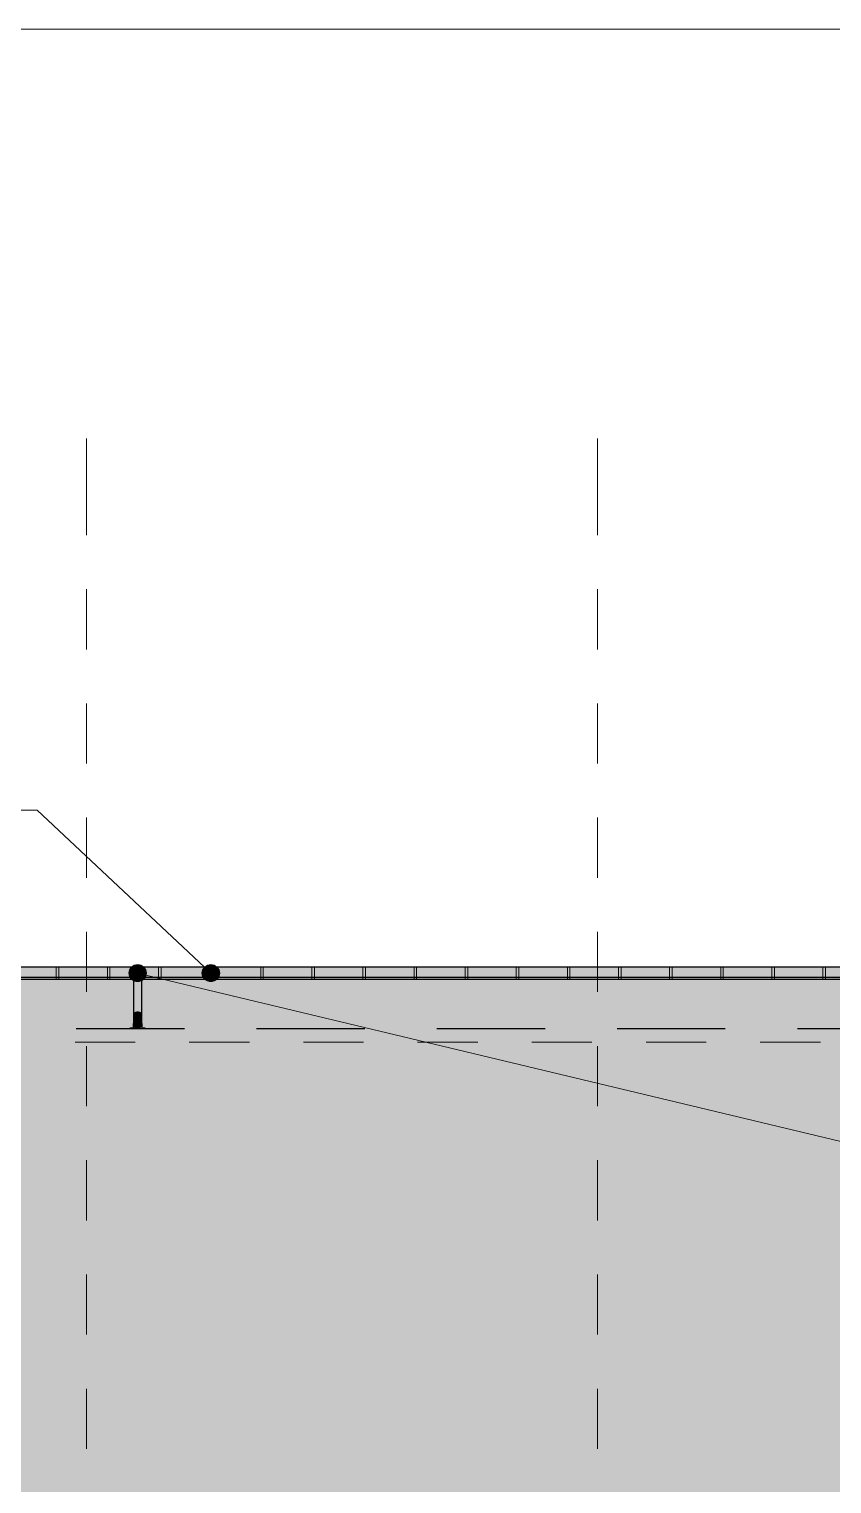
# Model space of a CAD drawing. Extents: x 8 to 21351, y 0 to 420.
# Drawn here: x 20532.2 to 20579.3, y 206.6 to 292 of the extents above; entities that cross this region are included whole.
import ezdxf

# ---------------------------------------------------------------- set-up
doc = ezdxf.new("R2010")
doc.units = 0

msp = doc.modelspace()

# ---------------------------------------------------------------- hatches: boundary and pattern name
at = {"true_color": 0xffffff}
for points in [[(20807.867, 236.928), (20473.267, 236.928), (20473.267, 236.228), (20807.867, 236.228)], [(20538.819, 236.328), (20538.819, 236.828), (20538.319, 236.828), (20538.319, 236.328)], [(20538.819, 236.577), (20538.746, 236.754), (20538.569, 236.827), (20538.392, 236.754), (20538.319, 236.577), (20538.392, 236.4), (20538.569, 236.327), (20538.746, 236.4)], [(20538.819, 236.577), (20538.746, 236.754), (20538.569, 236.827), (20538.392, 236.754), (20538.319, 236.577), (20538.392, 236.4), (20538.569, 236.327), (20538.746, 236.4)], [(20538.819, 236.577), (20538.746, 236.754), (20538.569, 236.827), (20538.392, 236.754), (20538.319, 236.577), (20538.392, 236.4), (20538.569, 236.327), (20538.746, 236.4)], [(20538.319, 233.578), (20538.819, 233.578), (20538.819, 236.576), (20538.319, 236.576)], [(20538.319, 233.578), (20538.819, 233.578), (20538.819, 236.576), (20538.319, 236.576)], [(20538.819, 234.109), (20538.815, 234.14), (20538.804, 234.17), (20538.786, 234.197), (20538.761, 234.223), (20538.73, 234.244), (20538.694, 234.262), (20538.655, 234.275), (20538.613, 234.283), (20538.569, 234.286), (20538.526, 234.283), (20538.484, 234.275), (20538.444, 234.262), (20538.408, 234.244), (20538.378, 234.223), (20538.353, 234.197), (20538.334, 234.17), (20538.323, 234.14), (20538.319, 234.109), (20538.323, 234.078), (20538.334, 234.048), (20538.353, 234.021), (20538.378, 233.995), (20538.408, 233.974), (20538.444, 233.956), (20538.484, 233.943), (20538.526, 233.935), (20538.569, 233.932), (20538.613, 233.935), (20538.655, 233.943), (20538.694, 233.956), (20538.73, 233.974), (20538.761, 233.995), (20538.786, 234.021), (20538.804, 234.048), (20538.815, 234.078)], [(20538.319, 234.109), (20538.319, 233.579), (20538.819, 233.579), (20538.819, 234.109)], [(20539.019, 233.328), (20539.019, 233.338), (20538.829, 233.338), (20538.829, 233.578), (20538.753, 233.762), (20538.569, 233.838), (20538.385, 233.762), (20538.309, 233.578), (20538.309, 233.338), (20538.119, 233.338), (20538.119, 233.328), (20538.318, 233.328), (20538.318, 233.578), (20538.392, 233.756), (20538.569, 233.829), (20538.747, 233.756), (20538.82, 233.578), (20538.82, 233.328)], [(20539.019, 233.328), (20539.019, 233.338), (20538.829, 233.338), (20538.829, 233.578), (20538.753, 233.762), (20538.569, 233.838), (20538.385, 233.762), (20538.309, 233.578), (20538.309, 233.338), (20538.119, 233.338), (20538.119, 233.328), (20538.318, 233.328), (20538.318, 233.578), (20538.392, 233.756), (20538.569, 233.829), (20538.747, 233.756), (20538.82, 233.578), (20538.82, 233.328)], [(20539.019, 233.328), (20539.019, 233.338), (20538.829, 233.338), (20538.829, 233.578), (20538.753, 233.762), (20538.569, 233.838), (20538.385, 233.762), (20538.309, 233.578), (20538.309, 233.338), (20538.119, 233.338), (20538.119, 233.328), (20538.318, 233.328), (20538.318, 233.578), (20538.392, 233.756), (20538.569, 233.829), (20538.747, 233.756), (20538.82, 233.578), (20538.82, 233.328)], [(20539.019, 233.328), (20539.019, 233.338), (20538.829, 233.338), (20538.829, 233.578), (20538.753, 233.762), (20538.569, 233.838), (20538.385, 233.762), (20538.309, 233.578), (20538.309, 233.338), (20538.119, 233.338), (20538.119, 233.328), (20538.318, 233.328), (20538.318, 233.578), (20538.392, 233.756), (20538.569, 233.829), (20538.747, 233.756), (20538.82, 233.578), (20538.82, 233.328)], [(20539.019, 233.328), (20539.019, 233.338), (20538.829, 233.338), (20538.829, 233.578), (20538.753, 233.762), (20538.569, 233.838), (20538.385, 233.762), (20538.309, 233.578), (20538.309, 233.338), (20538.119, 233.338), (20538.119, 233.328), (20538.318, 233.328), (20538.318, 233.578), (20538.392, 233.756), (20538.569, 233.829), (20538.747, 233.756), (20538.82, 233.578), (20538.82, 233.328)], [(20539.019, 233.328), (20539.019, 233.338), (20538.829, 233.338), (20538.829, 233.578), (20538.753, 233.762), (20538.569, 233.838), (20538.385, 233.762), (20538.309, 233.578), (20538.309, 233.338), (20538.119, 233.338), (20538.119, 233.328), (20538.318, 233.328), (20538.318, 233.578), (20538.392, 233.756), (20538.569, 233.829), (20538.747, 233.756), (20538.82, 233.578), (20538.82, 233.328)], [(20539.019, 233.328), (20539.019, 233.338), (20538.829, 233.338), (20538.829, 233.578), (20538.753, 233.762), (20538.569, 233.838), (20538.385, 233.762), (20538.309, 233.578), (20538.309, 233.338), (20538.119, 233.338), (20538.119, 233.328), (20538.318, 233.328), (20538.318, 233.578), (20538.392, 233.756), (20538.569, 233.829), (20538.747, 233.756), (20538.82, 233.578), (20538.82, 233.328)], [(20539.019, 233.328), (20539.019, 233.338), (20538.829, 233.338), (20538.829, 233.578), (20538.753, 233.762), (20538.569, 233.838), (20538.385, 233.762), (20538.309, 233.578), (20538.309, 233.338), (20538.119, 233.338), (20538.119, 233.328), (20538.318, 233.328), (20538.318, 233.578), (20538.392, 233.756), (20538.569, 233.829), (20538.747, 233.756), (20538.82, 233.578), (20538.82, 233.328)], [(20539.019, 233.328), (20539.019, 233.338), (20538.829, 233.338), (20538.829, 233.578), (20538.753, 233.762), (20538.569, 233.838), (20538.385, 233.762), (20538.309, 233.578), (20538.309, 233.338), (20538.119, 233.338), (20538.119, 233.328), (20538.318, 233.328), (20538.318, 233.578), (20538.392, 233.756), (20538.569, 233.829), (20538.747, 233.756), (20538.82, 233.578), (20538.82, 233.328)], [(20539.019, 233.328), (20539.019, 233.338), (20538.829, 233.338), (20538.829, 233.578), (20538.753, 233.762), (20538.569, 233.838), (20538.385, 233.762), (20538.309, 233.578), (20538.309, 233.338), (20538.119, 233.338), (20538.119, 233.328), (20538.318, 233.328), (20538.318, 233.578), (20538.392, 233.756), (20538.569, 233.829), (20538.747, 233.756), (20538.82, 233.578), (20538.82, 233.328)], [(20539.019, 233.328), (20539.019, 233.338), (20538.829, 233.338), (20538.829, 233.578), (20538.753, 233.762), (20538.569, 233.838), (20538.385, 233.762), (20538.309, 233.578), (20538.309, 233.338), (20538.119, 233.338), (20538.119, 233.328), (20538.318, 233.328), (20538.318, 233.578), (20538.392, 233.756), (20538.569, 233.829), (20538.747, 233.756), (20538.82, 233.578), (20538.82, 233.328)], [(20539.019, 233.328), (20539.019, 233.338), (20538.829, 233.338), (20538.829, 233.578), (20538.753, 233.762), (20538.569, 233.838), (20538.385, 233.762), (20538.309, 233.578), (20538.309, 233.338), (20538.119, 233.338), (20538.119, 233.328), (20538.318, 233.328), (20538.318, 233.578), (20538.392, 233.756), (20538.569, 233.829), (20538.747, 233.756), (20538.82, 233.578), (20538.82, 233.328)], [(20539.019, 233.328), (20539.019, 233.338), (20538.829, 233.338), (20538.829, 233.578), (20538.753, 233.762), (20538.569, 233.838), (20538.385, 233.762), (20538.309, 233.578), (20538.309, 233.338), (20538.119, 233.338), (20538.119, 233.328), (20538.318, 233.328), (20538.318, 233.578), (20538.392, 233.756), (20538.569, 233.829), (20538.747, 233.756), (20538.82, 233.578), (20538.82, 233.328)], [(20539.019, 233.328), (20539.019, 233.338), (20538.829, 233.338), (20538.829, 233.578), (20538.753, 233.762), (20538.569, 233.838), (20538.385, 233.762), (20538.309, 233.578), (20538.309, 233.338), (20538.119, 233.338), (20538.119, 233.328), (20538.318, 233.328), (20538.318, 233.578), (20538.392, 233.756), (20538.569, 233.829), (20538.747, 233.756), (20538.82, 233.578), (20538.82, 233.328)], [(20539.019, 233.328), (20539.019, 233.338), (20538.829, 233.338), (20538.829, 233.578), (20538.753, 233.762), (20538.569, 233.838), (20538.385, 233.762), (20538.309, 233.578), (20538.309, 233.338), (20538.119, 233.338), (20538.119, 233.328), (20538.318, 233.328), (20538.318, 233.578), (20538.392, 233.756), (20538.569, 233.829), (20538.747, 233.756), (20538.82, 233.578), (20538.82, 233.328)], [(20539.019, 233.328), (20539.019, 233.338), (20538.829, 233.338), (20538.829, 233.578), (20538.753, 233.762), (20538.569, 233.838), (20538.385, 233.762), (20538.309, 233.578), (20538.309, 233.338), (20538.119, 233.338), (20538.119, 233.328), (20538.318, 233.328), (20538.318, 233.578), (20538.392, 233.756), (20538.569, 233.829), (20538.747, 233.756), (20538.82, 233.578), (20538.82, 233.328)], [(20539.019, 233.328), (20539.019, 233.338), (20538.829, 233.338), (20538.829, 233.578), (20538.753, 233.762), (20538.569, 233.838), (20538.385, 233.762), (20538.309, 233.578), (20538.309, 233.338), (20538.119, 233.338), (20538.119, 233.328), (20538.318, 233.328), (20538.318, 233.578), (20538.392, 233.756), (20538.569, 233.829), (20538.747, 233.756), (20538.82, 233.578), (20538.82, 233.328)], [(20539.019, 233.328), (20539.019, 233.338), (20538.829, 233.338), (20538.829, 233.578), (20538.753, 233.762), (20538.569, 233.838), (20538.385, 233.762), (20538.309, 233.578), (20538.309, 233.338), (20538.119, 233.338), (20538.119, 233.328), (20538.318, 233.328), (20538.318, 233.578), (20538.392, 233.756), (20538.569, 233.829), (20538.747, 233.756), (20538.82, 233.578), (20538.82, 233.328)], [(20539.019, 233.328), (20539.019, 233.338), (20538.829, 233.338), (20538.829, 233.578), (20538.753, 233.762), (20538.569, 233.838), (20538.385, 233.762), (20538.309, 233.578), (20538.309, 233.338), (20538.119, 233.338), (20538.119, 233.328), (20538.318, 233.328), (20538.318, 233.578), (20538.392, 233.756), (20538.569, 233.829), (20538.747, 233.756), (20538.82, 233.578), (20538.82, 233.328)], [(20539.019, 233.328), (20539.019, 233.338), (20538.829, 233.338), (20538.829, 233.578), (20538.753, 233.762), (20538.569, 233.838), (20538.385, 233.762), (20538.309, 233.578), (20538.309, 233.338), (20538.119, 233.338), (20538.119, 233.328), (20538.318, 233.328), (20538.318, 233.578), (20538.392, 233.756), (20538.569, 233.829), (20538.747, 233.756), (20538.82, 233.578), (20538.82, 233.328)], [(20539.019, 233.328), (20539.019, 233.338), (20538.829, 233.338), (20538.829, 233.578), (20538.753, 233.762), (20538.569, 233.838), (20538.385, 233.762), (20538.309, 233.578), (20538.309, 233.338), (20538.119, 233.338), (20538.119, 233.328), (20538.318, 233.328), (20538.318, 233.578), (20538.392, 233.756), (20538.569, 233.829), (20538.747, 233.756), (20538.82, 233.578), (20538.82, 233.328)], [(20539.019, 233.328), (20539.019, 233.338), (20538.829, 233.338), (20538.829, 233.578), (20538.753, 233.762), (20538.569, 233.838), (20538.385, 233.762), (20538.309, 233.578), (20538.309, 233.338), (20538.119, 233.338), (20538.119, 233.328), (20538.318, 233.328), (20538.318, 233.578), (20538.392, 233.756), (20538.569, 233.829), (20538.747, 233.756), (20538.82, 233.578), (20538.82, 233.328)], [(20539.019, 233.328), (20539.019, 233.338), (20538.829, 233.338), (20538.829, 233.578), (20538.753, 233.762), (20538.569, 233.838), (20538.385, 233.762), (20538.309, 233.578), (20538.309, 233.338), (20538.119, 233.338), (20538.119, 233.328), (20538.318, 233.328), (20538.318, 233.578), (20538.392, 233.756), (20538.569, 233.829), (20538.747, 233.756), (20538.82, 233.578), (20538.82, 233.328)], [(20539.019, 233.328), (20539.019, 233.338), (20538.829, 233.338), (20538.829, 233.578), (20538.753, 233.762), (20538.569, 233.838), (20538.385, 233.762), (20538.309, 233.578), (20538.309, 233.338), (20538.119, 233.338), (20538.119, 233.328), (20538.318, 233.328), (20538.318, 233.578), (20538.392, 233.756), (20538.569, 233.829), (20538.747, 233.756), (20538.82, 233.578), (20538.82, 233.328)], [(20538.819, 233.578), (20538.746, 233.755), (20538.569, 233.828), (20538.392, 233.755), (20538.319, 233.578), (20538.392, 233.401), (20538.569, 233.328), (20538.746, 233.401)], [(20538.819, 233.578), (20538.746, 233.755), (20538.569, 233.828), (20538.392, 233.755), (20538.319, 233.578), (20538.392, 233.401), (20538.569, 233.328), (20538.746, 233.401)], [(20538.319, 233.578), (20538.392, 233.401), (20538.569, 233.328), (20538.746, 233.401), (20538.819, 233.578), (20538.746, 233.755), (20538.569, 233.828), (20538.392, 233.755)], [(20538.819, 233.578), (20538.746, 233.755), (20538.569, 233.828), (20538.392, 233.755), (20538.319, 233.578), (20538.392, 233.401), (20538.569, 233.328), (20538.746, 233.401)], [(20538.819, 233.578), (20538.746, 233.755), (20538.569, 233.828), (20538.392, 233.755), (20538.319, 233.578), (20538.392, 233.401), (20538.569, 233.328), (20538.746, 233.401)]]:
    msp.add_hatch(color=0, dxfattribs=at).paths.add_polyline_path(points)
at = {"true_color": 0xff5e5e}
for points in [[(20538.217, 236.222), (20538.108, 236.384), (20538.069, 236.575), (20538.107, 236.767), (20538.214, 236.929), (20538.376, 237.038), (20538.567, 237.077), (20538.759, 237.039), (20538.922, 236.931), (20539.03, 236.77), (20539.069, 236.578), (20539.032, 236.387), (20538.924, 236.224), (20538.762, 236.115), (20538.571, 236.077), (20538.379, 236.114)], [(20542.514, 236.223), (20542.405, 236.385), (20542.366, 236.576), (20542.404, 236.767), (20542.511, 236.93), (20542.673, 237.039), (20542.864, 237.078), (20543.056, 237.04), (20543.219, 236.932), (20543.327, 236.771), (20543.366, 236.579), (20543.329, 236.388), (20543.221, 236.225), (20543.059, 236.116), (20542.868, 236.078), (20542.676, 236.115)]]:
    msp.add_hatch(color=0, dxfattribs=at).paths.add_polyline_path(points)
at = {"true_color": 0x7f7f7f}
msp.add_hatch(color=0, dxfattribs=at).paths.add_polyline_path([(20807.867, 187.53), (20473.267, 187.53), (20473.267, 236.33), (20807.867, 236.33)])

# ---------------------------------------------------------------- linework, layer by layer
at = {"color": 7, "lineweight": 20}
msp.add_line((20822.714, 291.981), (20427.714, 291.981), dxfattribs=at)
at = {"color": 7, "lineweight": 15}
for p, q in [((20535.569, 263.986), (20535.569, 267.96)), ((20565.569, 263.986), (20565.569, 267.96)), ((20535.569, 263.986), (20535.569, 262.282)), ((20565.569, 263.986), (20565.569, 262.282)), ((20535.569, 259.107), (20535.569, 255.579)), ((20565.569, 259.107), (20565.569, 255.579)), ((20535.569, 252.404), (20535.569, 248.876)), ((20565.569, 252.404), (20565.569, 248.876)), ((20535.569, 245.701), (20535.569, 242.173)), ((20565.569, 245.701), (20565.569, 242.173)), ((20535.569, 238.998), (20535.569, 235.47)), ((20565.569, 238.998), (20565.569, 235.47)), ((20807.867, 236.928), (20473.267, 236.928)), ((20533.942, 236.938), (20533.792, 236.938)), ((20533.792, 236.938), (20533.792, 236.218)), ((20533.942, 236.218), (20533.942, 236.938)), ((20536.942, 236.938), (20536.792, 236.938)), ((20536.792, 236.938), (20536.792, 236.218)), ((20536.942, 236.218), (20536.942, 236.938)), ((20538.819, 236.828), (20538.319, 236.828)), ((20538.319, 236.828), (20538.319, 236.328)), ((20538.392, 236.753), (20538.319, 236.576)), ((20538.392, 236.753), (20538.319, 236.576)), ((20538.392, 236.753), (20538.319, 236.576)), ((20538.319, 236.577), (20538.392, 236.4)), ((20538.319, 236.577), (20538.392, 236.4)), ((20538.319, 236.577), (20538.392, 236.4)), ((20538.319, 236.577), (20538.319, 233.579)), ((20538.319, 236.577), (20538.319, 233.579)), ((20538.569, 236.827), (20538.392, 236.754)), ((20538.569, 236.827), (20538.392, 236.754)), ((20538.569, 236.827), (20538.392, 236.754)), ((20538.746, 236.753), (20538.569, 236.826)), ((20538.746, 236.753), (20538.569, 236.826)), ((20538.746, 236.753), (20538.569, 236.826)), ((20538.819, 236.577), (20538.746, 236.754)), ((20538.819, 236.577), (20538.746, 236.754)), ((20538.819, 236.577), (20538.746, 236.754)), ((20538.746, 236.4), (20538.819, 236.577)), ((20538.746, 236.4), (20538.819, 236.577)), ((20538.746, 236.4), (20538.819, 236.577)), ((20538.819, 236.328), (20538.819, 236.828)), ((20538.819, 233.578), (20538.819, 236.576)), ((20538.819, 233.578), (20538.819, 236.576)), ((20539.942, 236.938), (20539.792, 236.938)), ((20539.792, 236.938), (20539.792, 236.218)), ((20539.942, 236.218), (20539.942, 236.938)), ((20542.942, 236.938), (20542.792, 236.938)), ((20542.792, 236.938), (20542.792, 236.218)), ((20542.942, 236.218), (20542.942, 236.938)), ((20545.942, 236.938), (20545.792, 236.938)), ((20545.792, 236.938), (20545.792, 236.218)), ((20545.942, 236.218), (20545.942, 236.938)), ((20548.942, 236.938), (20548.792, 236.938)), ((20548.792, 236.938), (20548.792, 236.218)), ((20548.942, 236.218), (20548.942, 236.938)), ((20551.942, 236.938), (20551.792, 236.938)), ((20551.792, 236.938), (20551.792, 236.218)), ((20551.942, 236.218), (20551.942, 236.938)), ((20554.942, 236.938), (20554.792, 236.938)), ((20554.792, 236.938), (20554.792, 236.218)), ((20554.942, 236.218), (20554.942, 236.938)), ((20557.942, 236.938), (20557.792, 236.938)), ((20557.792, 236.938), (20557.792, 236.218)), ((20557.942, 236.218), (20557.942, 236.938)), ((20560.942, 236.938), (20560.792, 236.938)), ((20560.792, 236.938), (20560.792, 236.218)), ((20560.942, 236.218), (20560.942, 236.938)), ((20563.942, 236.938), (20563.792, 236.938)), ((20563.792, 236.938), (20563.792, 236.218)), ((20563.942, 236.218), (20563.942, 236.938)), ((20566.942, 236.938), (20566.792, 236.938)), ((20566.792, 236.938), (20566.792, 236.218)), ((20566.942, 236.218), (20566.942, 236.938)), ((20569.942, 236.938), (20569.792, 236.938)), ((20569.792, 236.938), (20569.792, 236.218)), ((20569.942, 236.218), (20569.942, 236.938)), ((20572.942, 236.938), (20572.792, 236.938)), ((20572.792, 236.938), (20572.792, 236.218)), ((20572.942, 236.218), (20572.942, 236.938)), ((20575.942, 236.938), (20575.792, 236.938)), ((20575.792, 236.938), (20575.792, 236.218)), ((20575.942, 236.218), (20575.942, 236.938)), ((20578.942, 236.938), (20578.792, 236.938)), ((20578.792, 236.938), (20578.792, 236.218)), ((20578.942, 236.218), (20578.942, 236.938)), ((20473.267, 236.33), (20807.867, 236.33)), ((20473.267, 236.228), (20807.867, 236.228)), ((20533.792, 236.218), (20533.942, 236.218)), ((20536.792, 236.218), (20536.942, 236.218)), ((20538.319, 236.328), (20538.819, 236.328)), ((20538.392, 236.4), (20538.569, 236.327)), ((20538.392, 236.4), (20538.569, 236.327)), ((20538.392, 236.4), (20538.569, 236.327)), ((20538.569, 236.327), (20538.746, 236.4)), ((20538.569, 236.327), (20538.746, 236.4)), ((20538.569, 236.327), (20538.746, 236.4)), ((20539.792, 236.218), (20539.942, 236.218)), ((20542.792, 236.218), (20542.942, 236.218)), ((20545.792, 236.218), (20545.942, 236.218)), ((20548.792, 236.218), (20548.942, 236.218)), ((20551.792, 236.218), (20551.942, 236.218)), ((20554.792, 236.218), (20554.942, 236.218)), ((20557.792, 236.218), (20557.942, 236.218)), ((20560.792, 236.218), (20560.942, 236.218)), ((20563.792, 236.218), (20563.942, 236.218)), ((20566.792, 236.218), (20566.942, 236.218)), ((20569.792, 236.218), (20569.942, 236.218)), ((20572.792, 236.218), (20572.942, 236.218)), ((20575.792, 236.218), (20575.942, 236.218)), ((20578.792, 236.218), (20578.942, 236.218)), ((20538.323, 234.139), (20538.319, 234.108)), ((20538.319, 234.109), (20538.323, 234.078)), ((20538.319, 234.109), (20538.319, 233.579)), ((20538.334, 234.169), (20538.323, 234.139)), ((20538.323, 234.078), (20538.334, 234.048)), ((20538.353, 234.197), (20538.334, 234.169)), ((20538.334, 234.048), (20538.353, 234.02)), ((20538.378, 234.222), (20538.353, 234.197)), ((20538.353, 234.02), (20538.378, 233.995)), ((20538.408, 234.244), (20538.378, 234.222)), ((20538.378, 233.995), (20538.408, 233.973)), ((20538.444, 234.262), (20538.408, 234.244)), ((20538.408, 233.973), (20538.444, 233.955)), ((20538.484, 234.275), (20538.444, 234.262)), ((20538.444, 233.956), (20538.484, 233.943)), ((20538.526, 234.283), (20538.484, 234.275)), ((20538.569, 234.285), (20538.526, 234.282)), ((20538.613, 234.283), (20538.569, 234.286)), ((20538.655, 234.275), (20538.613, 234.283)), ((20538.694, 234.262), (20538.655, 234.275)), ((20538.655, 233.943), (20538.694, 233.956)), ((20538.73, 234.244), (20538.694, 234.262)), ((20538.694, 233.956), (20538.73, 233.974)), ((20538.761, 234.222), (20538.73, 234.244)), ((20538.73, 233.973), (20538.761, 233.995)), ((20538.786, 234.197), (20538.761, 234.222)), ((20538.761, 233.995), (20538.786, 234.02)), ((20538.804, 234.169), (20538.786, 234.197)), ((20538.786, 234.02), (20538.804, 234.048)), ((20538.815, 234.139), (20538.804, 234.169)), ((20538.804, 234.048), (20538.815, 234.078)), ((20538.819, 234.109), (20538.815, 234.14)), ((20538.815, 234.078), (20538.819, 234.109)), ((20538.819, 233.578), (20538.819, 234.108)), ((20538.119, 233.328), (20538.119, 233.338)), ((20538.119, 233.338), (20538.309, 233.338)), ((20538.119, 233.328), (20538.119, 233.338)), ((20538.119, 233.338), (20538.309, 233.338)), ((20538.119, 233.328), (20538.119, 233.338)), ((20538.119, 233.338), (20538.309, 233.338)), ((20538.119, 233.328), (20538.119, 233.338)), ((20538.119, 233.338), (20538.309, 233.338)), ((20538.119, 233.328), (20538.119, 233.338)), ((20538.119, 233.338), (20538.309, 233.338)), ((20538.119, 233.328), (20538.119, 233.338)), ((20538.119, 233.338), (20538.309, 233.338)), ((20538.119, 233.328), (20538.119, 233.338)), ((20538.119, 233.338), (20538.309, 233.338)), ((20538.119, 233.328), (20538.119, 233.338)), ((20538.119, 233.338), (20538.309, 233.338)), ((20538.119, 233.328), (20538.119, 233.338)), ((20538.119, 233.338), (20538.309, 233.338)), ((20538.119, 233.328), (20538.119, 233.338)), ((20538.119, 233.338), (20538.309, 233.338)), ((20538.119, 233.328), (20538.119, 233.338)), ((20538.119, 233.338), (20538.309, 233.338)), ((20538.119, 233.328), (20538.119, 233.338)), ((20538.119, 233.338), (20538.309, 233.338)), ((20538.119, 233.328), (20538.119, 233.338)), ((20538.119, 233.338), (20538.309, 233.338)), ((20538.119, 233.328), (20538.119, 233.338)), ((20538.119, 233.338), (20538.309, 233.338)), ((20538.119, 233.328), (20538.119, 233.338)), ((20538.119, 233.338), (20538.309, 233.338)), ((20538.119, 233.328), (20538.119, 233.338)), ((20538.119, 233.338), (20538.309, 233.338)), ((20538.119, 233.328), (20538.119, 233.338)), ((20538.119, 233.338), (20538.309, 233.338)), ((20538.119, 233.328), (20538.119, 233.338)), ((20538.119, 233.338), (20538.309, 233.338)), ((20538.119, 233.328), (20538.119, 233.338)), ((20538.119, 233.338), (20538.309, 233.338)), ((20538.119, 233.328), (20538.119, 233.338)), ((20538.119, 233.338), (20538.309, 233.338)), ((20538.119, 233.328), (20538.119, 233.338)), ((20538.119, 233.338), (20538.309, 233.338)), ((20538.119, 233.328), (20538.119, 233.338)), ((20538.119, 233.338), (20538.309, 233.338)), ((20538.119, 233.328), (20538.119, 233.338)), ((20538.119, 233.338), (20538.309, 233.338)), ((20538.119, 233.328), (20538.119, 233.338)), ((20538.119, 233.338), (20538.309, 233.338)), ((20538.318, 233.328), (20538.119, 233.328)), ((20538.318, 233.328), (20538.119, 233.328)), ((20538.318, 233.328), (20538.119, 233.328)), ((20538.318, 233.328), (20538.119, 233.328)), ((20538.318, 233.328), (20538.119, 233.328)), ((20538.318, 233.328), (20538.119, 233.328)), ((20538.318, 233.328), (20538.119, 233.328)), ((20538.318, 233.328), (20538.119, 233.328)), ((20538.318, 233.328), (20538.119, 233.328)), ((20538.318, 233.328), (20538.119, 233.328)), ((20538.318, 233.328), (20538.119, 233.328)), ((20538.318, 233.328), (20538.119, 233.328)), ((20538.318, 233.328), (20538.119, 233.328)), ((20538.318, 233.328), (20538.119, 233.328)), ((20538.318, 233.328), (20538.119, 233.328)), ((20538.318, 233.328), (20538.119, 233.328)), ((20538.318, 233.328), (20538.119, 233.328)), ((20538.318, 233.328), (20538.119, 233.328)), ((20538.318, 233.328), (20538.119, 233.328)), ((20538.318, 233.328), (20538.119, 233.328)), ((20538.318, 233.328), (20538.119, 233.328)), ((20538.318, 233.328), (20538.119, 233.328)), ((20538.318, 233.328), (20538.119, 233.328)), ((20538.318, 233.328), (20538.119, 233.328)), ((20538.309, 233.578), (20538.385, 233.762)), ((20538.309, 233.578), (20538.385, 233.762)), ((20538.309, 233.578), (20538.385, 233.762)), ((20538.309, 233.578), (20538.385, 233.762)), ((20538.309, 233.578), (20538.385, 233.762)), ((20538.309, 233.578), (20538.385, 233.762)), ((20538.309, 233.578), (20538.385, 233.762)), ((20538.309, 233.578), (20538.385, 233.762)), ((20538.309, 233.578), (20538.385, 233.762)), ((20538.309, 233.578), (20538.385, 233.762)), ((20538.309, 233.578), (20538.385, 233.762)), ((20538.309, 233.578), (20538.385, 233.762)), ((20538.309, 233.578), (20538.385, 233.762)), ((20538.309, 233.578), (20538.385, 233.762)), ((20538.309, 233.578), (20538.385, 233.762)), ((20538.309, 233.578), (20538.385, 233.762)), ((20538.309, 233.578), (20538.385, 233.762)), ((20538.309, 233.578), (20538.385, 233.762)), ((20538.309, 233.578), (20538.385, 233.762)), ((20538.309, 233.578), (20538.385, 233.762)), ((20538.309, 233.578), (20538.385, 233.762)), ((20538.309, 233.578), (20538.385, 233.762)), ((20538.309, 233.578), (20538.385, 233.762)), ((20538.309, 233.578), (20538.385, 233.762)), ((20538.309, 233.338), (20538.309, 233.578)), ((20538.309, 233.338), (20538.309, 233.578)), ((20538.309, 233.338), (20538.309, 233.578)), ((20538.309, 233.338), (20538.309, 233.578)), ((20538.309, 233.338), (20538.309, 233.578)), ((20538.309, 233.338), (20538.309, 233.578)), ((20538.309, 233.338), (20538.309, 233.578)), ((20538.309, 233.338), (20538.309, 233.578)), ((20538.309, 233.338), (20538.309, 233.578)), ((20538.309, 233.338), (20538.309, 233.578)), ((20538.309, 233.338), (20538.309, 233.578)), ((20538.309, 233.338), (20538.309, 233.578)), ((20538.309, 233.338), (20538.309, 233.578)), ((20538.309, 233.338), (20538.309, 233.578)), ((20538.309, 233.338), (20538.309, 233.578)), ((20538.309, 233.338), (20538.309, 233.578)), ((20538.309, 233.338), (20538.309, 233.578)), ((20538.309, 233.338), (20538.309, 233.578)), ((20538.309, 233.338), (20538.309, 233.578)), ((20538.309, 233.338), (20538.309, 233.578)), ((20538.309, 233.338), (20538.309, 233.578)), ((20538.309, 233.338), (20538.309, 233.578)), ((20538.309, 233.338), (20538.309, 233.578)), ((20538.309, 233.338), (20538.309, 233.578)), ((20538.392, 233.756), (20538.318, 233.578)), ((20538.392, 233.756), (20538.318, 233.578)), ((20538.392, 233.756), (20538.318, 233.578)), ((20538.392, 233.756), (20538.318, 233.578)), ((20538.392, 233.756), (20538.318, 233.578)), ((20538.392, 233.756), (20538.318, 233.578)), ((20538.392, 233.756), (20538.318, 233.578)), ((20538.392, 233.756), (20538.318, 233.578)), ((20538.392, 233.756), (20538.318, 233.578)), ((20538.392, 233.756), (20538.318, 233.578)), ((20538.392, 233.756), (20538.318, 233.578)), ((20538.392, 233.756), (20538.318, 233.578)), ((20538.392, 233.756), (20538.318, 233.578)), ((20538.392, 233.756), (20538.318, 233.578)), ((20538.392, 233.756), (20538.318, 233.578)), ((20538.392, 233.756), (20538.318, 233.578)), ((20538.392, 233.756), (20538.318, 233.578)), ((20538.392, 233.756), (20538.318, 233.578)), ((20538.392, 233.756), (20538.318, 233.578)), ((20538.392, 233.756), (20538.318, 233.578)), ((20538.392, 233.756), (20538.318, 233.578)), ((20538.392, 233.756), (20538.318, 233.578)), ((20538.392, 233.756), (20538.318, 233.578)), ((20538.392, 233.756), (20538.318, 233.578)), ((20538.318, 233.578), (20538.318, 233.328)), ((20538.318, 233.578), (20538.318, 233.328)), ((20538.318, 233.578), (20538.318, 233.328)), ((20538.318, 233.578), (20538.318, 233.328)), ((20538.318, 233.578), (20538.318, 233.328)), ((20538.318, 233.578), (20538.318, 233.328)), ((20538.318, 233.578), (20538.318, 233.328)), ((20538.318, 233.578), (20538.318, 233.328)), ((20538.318, 233.578), (20538.318, 233.328)), ((20538.318, 233.578), (20538.318, 233.328)), ((20538.318, 233.578), (20538.318, 233.328)), ((20538.318, 233.578), (20538.318, 233.328)), ((20538.318, 233.578), (20538.318, 233.328)), ((20538.318, 233.578), (20538.318, 233.328)), ((20538.318, 233.578), (20538.318, 233.328)), ((20538.318, 233.578), (20538.318, 233.328)), ((20538.318, 233.578), (20538.318, 233.328)), ((20538.318, 233.578), (20538.318, 233.328)), ((20538.318, 233.578), (20538.318, 233.328)), ((20538.318, 233.578), (20538.318, 233.328)), ((20538.318, 233.578), (20538.318, 233.328)), ((20538.318, 233.578), (20538.318, 233.328)), ((20538.318, 233.578), (20538.318, 233.328)), ((20538.318, 233.578), (20538.318, 233.328)), ((20538.392, 233.755), (20538.319, 233.578)), ((20538.392, 233.755), (20538.319, 233.578)), ((20538.392, 233.755), (20538.319, 233.578)), ((20538.392, 233.755), (20538.319, 233.578)), ((20538.392, 233.755), (20538.319, 233.578)), ((20538.319, 233.578), (20538.392, 233.401)), ((20538.319, 233.578), (20538.392, 233.401)), ((20538.319, 233.578), (20538.392, 233.401)), ((20538.319, 233.578), (20538.392, 233.401)), ((20538.319, 233.578), (20538.392, 233.401)), ((20538.385, 233.762), (20538.569, 233.838)), ((20538.385, 233.762), (20538.569, 233.838)), ((20538.385, 233.762), (20538.569, 233.838)), ((20538.385, 233.762), (20538.569, 233.838)), ((20538.385, 233.762), (20538.569, 233.838)), ((20538.385, 233.762), (20538.569, 233.838)), ((20538.385, 233.762), (20538.569, 233.838)), ((20538.385, 233.762), (20538.569, 233.838)), ((20538.385, 233.762), (20538.569, 233.838)), ((20538.385, 233.762), (20538.569, 233.838)), ((20538.385, 233.762), (20538.569, 233.838)), ((20538.385, 233.762), (20538.569, 233.838)), ((20538.385, 233.762), (20538.569, 233.838)), ((20538.385, 233.762), (20538.569, 233.838)), ((20538.385, 233.762), (20538.569, 233.838)), ((20538.385, 233.762), (20538.569, 233.838)), ((20538.385, 233.762), (20538.569, 233.838)), ((20538.385, 233.762), (20538.569, 233.838)), ((20538.385, 233.762), (20538.569, 233.838)), ((20538.385, 233.762), (20538.569, 233.838)), ((20538.385, 233.762), (20538.569, 233.838)), ((20538.385, 233.762), (20538.569, 233.838)), ((20538.385, 233.762), (20538.569, 233.838)), ((20538.385, 233.762), (20538.569, 233.838)), ((20538.569, 233.829), (20538.392, 233.756)), ((20538.569, 233.829), (20538.392, 233.756)), ((20538.569, 233.829), (20538.392, 233.756)), ((20538.569, 233.829), (20538.392, 233.756)), ((20538.569, 233.829), (20538.392, 233.756)), ((20538.569, 233.829), (20538.392, 233.756)), ((20538.569, 233.829), (20538.392, 233.756)), ((20538.569, 233.829), (20538.392, 233.756)), ((20538.569, 233.829), (20538.392, 233.756)), ((20538.569, 233.829), (20538.392, 233.756)), ((20538.569, 233.829), (20538.392, 233.756)), ((20538.569, 233.829), (20538.392, 233.756)), ((20538.569, 233.829), (20538.392, 233.756)), ((20538.569, 233.829), (20538.392, 233.756)), ((20538.569, 233.829), (20538.392, 233.756)), ((20538.569, 233.829), (20538.392, 233.756)), ((20538.569, 233.829), (20538.392, 233.756)), ((20538.569, 233.829), (20538.392, 233.756)), ((20538.569, 233.829), (20538.392, 233.756)), ((20538.569, 233.829), (20538.392, 233.756)), ((20538.569, 233.829), (20538.392, 233.756)), ((20538.569, 233.829), (20538.392, 233.756)), ((20538.569, 233.829), (20538.392, 233.756)), ((20538.569, 233.829), (20538.392, 233.756)), ((20538.569, 233.828), (20538.392, 233.755)), ((20538.569, 233.828), (20538.392, 233.755)), ((20538.569, 233.828), (20538.392, 233.755)), ((20538.569, 233.828), (20538.392, 233.755)), ((20538.569, 233.828), (20538.392, 233.755)), ((20538.392, 233.402), (20538.569, 233.329)), ((20538.392, 233.402), (20538.569, 233.329)), ((20538.392, 233.402), (20538.569, 233.329)), ((20538.392, 233.402), (20538.569, 233.329)), ((20538.392, 233.402), (20538.569, 233.329)), ((20538.484, 233.943), (20538.526, 233.935)), ((20538.526, 233.935), (20538.569, 233.932)), ((20538.569, 233.932), (20538.613, 233.935)), ((20538.569, 233.838), (20538.753, 233.762)), ((20538.569, 233.838), (20538.753, 233.762)), ((20538.569, 233.838), (20538.753, 233.762)), ((20538.569, 233.838), (20538.753, 233.762)), ((20538.569, 233.838), (20538.753, 233.762)), ((20538.569, 233.838), (20538.753, 233.762)), ((20538.569, 233.838), (20538.753, 233.762)), ((20538.569, 233.838), (20538.753, 233.762)), ((20538.569, 233.838), (20538.753, 233.762)), ((20538.569, 233.838), (20538.753, 233.762)), ((20538.569, 233.838), (20538.753, 233.762)), ((20538.569, 233.838), (20538.753, 233.762)), ((20538.569, 233.838), (20538.753, 233.762)), ((20538.569, 233.838), (20538.753, 233.762)), ((20538.569, 233.838), (20538.753, 233.762)), ((20538.569, 233.838), (20538.753, 233.762)), ((20538.569, 233.838), (20538.753, 233.762)), ((20538.569, 233.838), (20538.753, 233.762)), ((20538.569, 233.838), (20538.753, 233.762)), ((20538.569, 233.838), (20538.753, 233.762)), ((20538.569, 233.838), (20538.753, 233.762)), ((20538.569, 233.838), (20538.753, 233.762)), ((20538.569, 233.838), (20538.753, 233.762)), ((20538.569, 233.838), (20538.753, 233.762)), ((20538.747, 233.756), (20538.569, 233.829)), ((20538.747, 233.756), (20538.569, 233.829)), ((20538.747, 233.756), (20538.569, 233.829)), ((20538.747, 233.756), (20538.569, 233.829)), ((20538.747, 233.756), (20538.569, 233.829)), ((20538.747, 233.756), (20538.569, 233.829)), ((20538.747, 233.756), (20538.569, 233.829)), ((20538.747, 233.756), (20538.569, 233.829)), ((20538.747, 233.756), (20538.569, 233.829)), ((20538.747, 233.756), (20538.569, 233.829)), ((20538.747, 233.756), (20538.569, 233.829)), ((20538.747, 233.756), (20538.569, 233.829)), ((20538.747, 233.756), (20538.569, 233.829)), ((20538.747, 233.756), (20538.569, 233.829)), ((20538.747, 233.756), (20538.569, 233.829)), ((20538.747, 233.756), (20538.569, 233.829)), ((20538.747, 233.756), (20538.569, 233.829)), ((20538.747, 233.756), (20538.569, 233.829)), ((20538.747, 233.756), (20538.569, 233.829)), ((20538.747, 233.756), (20538.569, 233.829)), ((20538.747, 233.756), (20538.569, 233.829)), ((20538.747, 233.756), (20538.569, 233.829)), ((20538.747, 233.756), (20538.569, 233.829)), ((20538.747, 233.756), (20538.569, 233.829)), ((20538.746, 233.755), (20538.569, 233.828)), ((20538.746, 233.755), (20538.569, 233.828)), ((20538.746, 233.755), (20538.569, 233.828)), ((20538.746, 233.755), (20538.569, 233.828)), ((20538.746, 233.755), (20538.569, 233.828)), ((20538.569, 233.328), (20538.746, 233.401)), ((20538.569, 233.328), (20538.746, 233.401)), ((20538.569, 233.328), (20538.746, 233.401)), ((20538.569, 233.328), (20538.746, 233.401)), ((20538.569, 233.328), (20538.746, 233.401)), ((20538.613, 233.935), (20538.655, 233.943)), ((20538.819, 233.578), (20538.746, 233.755)), ((20538.819, 233.578), (20538.746, 233.755)), ((20538.819, 233.578), (20538.746, 233.755)), ((20538.819, 233.578), (20538.746, 233.755)), ((20538.819, 233.578), (20538.746, 233.755)), ((20538.746, 233.402), (20538.819, 233.579)), ((20538.746, 233.402), (20538.819, 233.579)), ((20538.746, 233.402), (20538.819, 233.579)), ((20538.746, 233.402), (20538.819, 233.579)), ((20538.746, 233.402), (20538.819, 233.579)), ((20538.82, 233.578), (20538.747, 233.756)), ((20538.82, 233.578), (20538.747, 233.756)), ((20538.82, 233.578), (20538.747, 233.756)), ((20538.82, 233.578), (20538.747, 233.756)), ((20538.82, 233.578), (20538.747, 233.756)), ((20538.82, 233.578), (20538.747, 233.756)), ((20538.82, 233.578), (20538.747, 233.756)), ((20538.82, 233.578), (20538.747, 233.756)), ((20538.82, 233.578), (20538.747, 233.756)), ((20538.82, 233.578), (20538.747, 233.756)), ((20538.82, 233.578), (20538.747, 233.756)), ((20538.82, 233.578), (20538.747, 233.756)), ((20538.82, 233.578), (20538.747, 233.756)), ((20538.82, 233.578), (20538.747, 233.756)), ((20538.82, 233.578), (20538.747, 233.756)), ((20538.82, 233.578), (20538.747, 233.756)), ((20538.82, 233.578), (20538.747, 233.756)), ((20538.82, 233.578), (20538.747, 233.756)), ((20538.82, 233.578), (20538.747, 233.756)), ((20538.82, 233.578), (20538.747, 233.756)), ((20538.82, 233.578), (20538.747, 233.756)), ((20538.82, 233.578), (20538.747, 233.756)), ((20538.82, 233.578), (20538.747, 233.756)), ((20538.82, 233.578), (20538.747, 233.756)), ((20538.753, 233.762), (20538.829, 233.578)), ((20538.753, 233.762), (20538.829, 233.578)), ((20538.753, 233.762), (20538.829, 233.578)), ((20538.753, 233.762), (20538.829, 233.578)), ((20538.753, 233.762), (20538.829, 233.578)), ((20538.753, 233.762), (20538.829, 233.578)), ((20538.753, 233.762), (20538.829, 233.578)), ((20538.753, 233.762), (20538.829, 233.578)), ((20538.753, 233.762), (20538.829, 233.578)), ((20538.753, 233.762), (20538.829, 233.578)), ((20538.753, 233.762), (20538.829, 233.578)), ((20538.753, 233.762), (20538.829, 233.578)), ((20538.753, 233.762), (20538.829, 233.578)), ((20538.753, 233.762), (20538.829, 233.578)), ((20538.753, 233.762), (20538.829, 233.578)), ((20538.753, 233.762), (20538.829, 233.578)), ((20538.753, 233.762), (20538.829, 233.578)), ((20538.753, 233.762), (20538.829, 233.578)), ((20538.753, 233.762), (20538.829, 233.578)), ((20538.753, 233.762), (20538.829, 233.578)), ((20538.753, 233.762), (20538.829, 233.578)), ((20538.753, 233.762), (20538.829, 233.578)), ((20538.753, 233.762), (20538.829, 233.578)), ((20538.753, 233.762), (20538.829, 233.578)), ((20538.82, 233.328), (20538.82, 233.578)), ((20538.82, 233.328), (20538.82, 233.578)), ((20538.82, 233.328), (20538.82, 233.578)), ((20538.82, 233.328), (20538.82, 233.578)), ((20538.82, 233.328), (20538.82, 233.578)), ((20538.82, 233.328), (20538.82, 233.578)), ((20538.82, 233.328), (20538.82, 233.578)), ((20538.82, 233.328), (20538.82, 233.578)), ((20538.82, 233.328), (20538.82, 233.578)), ((20538.82, 233.328), (20538.82, 233.578)), ((20538.82, 233.328), (20538.82, 233.578)), ((20538.82, 233.328), (20538.82, 233.578)), ((20538.82, 233.328), (20538.82, 233.578)), ((20538.82, 233.328), (20538.82, 233.578)), ((20538.82, 233.328), (20538.82, 233.578)), ((20538.82, 233.328), (20538.82, 233.578)), ((20538.82, 233.328), (20538.82, 233.578)), ((20538.82, 233.328), (20538.82, 233.578)), ((20538.82, 233.328), (20538.82, 233.578)), ((20538.82, 233.328), (20538.82, 233.578)), ((20538.82, 233.328), (20538.82, 233.578)), ((20538.82, 233.328), (20538.82, 233.578)), ((20538.82, 233.328), (20538.82, 233.578)), ((20538.82, 233.328), (20538.82, 233.578)), ((20539.019, 233.328), (20538.82, 233.328)), ((20539.019, 233.328), (20538.82, 233.328)), ((20539.019, 233.328), (20538.82, 233.328)), ((20539.019, 233.328), (20538.82, 233.328)), ((20539.019, 233.328), (20538.82, 233.328)), ((20539.019, 233.328), (20538.82, 233.328)), ((20539.019, 233.328), (20538.82, 233.328)), ((20539.019, 233.328), (20538.82, 233.328)), ((20539.019, 233.328), (20538.82, 233.328)), ((20539.019, 233.328), (20538.82, 233.328)), ((20539.019, 233.328), (20538.82, 233.328)), ((20539.019, 233.328), (20538.82, 233.328)), ((20539.019, 233.328), (20538.82, 233.328)), ((20539.019, 233.328), (20538.82, 233.328)), ((20539.019, 233.328), (20538.82, 233.328)), ((20539.019, 233.328), (20538.82, 233.328)), ((20539.019, 233.328), (20538.82, 233.328)), ((20539.019, 233.328), (20538.82, 233.328)), ((20539.019, 233.328), (20538.82, 233.328)), ((20539.019, 233.328), (20538.82, 233.328)), ((20539.019, 233.328), (20538.82, 233.328)), ((20539.019, 233.328), (20538.82, 233.328)), ((20539.019, 233.328), (20538.82, 233.328)), ((20539.019, 233.328), (20538.82, 233.328)), ((20538.829, 233.578), (20538.829, 233.338)), ((20538.829, 233.578), (20538.829, 233.338)), ((20538.829, 233.578), (20538.829, 233.338)), ((20538.829, 233.578), (20538.829, 233.338)), ((20538.829, 233.578), (20538.829, 233.338)), ((20538.829, 233.578), (20538.829, 233.338)), ((20538.829, 233.578), (20538.829, 233.338)), ((20538.829, 233.578), (20538.829, 233.338)), ((20538.829, 233.578), (20538.829, 233.338)), ((20538.829, 233.578), (20538.829, 233.338)), ((20538.829, 233.578), (20538.829, 233.338)), ((20538.829, 233.578), (20538.829, 233.338)), ((20538.829, 233.578), (20538.829, 233.338)), ((20538.829, 233.578), (20538.829, 233.338)), ((20538.829, 233.578), (20538.829, 233.338)), ((20538.829, 233.578), (20538.829, 233.338)), ((20538.829, 233.578), (20538.829, 233.338)), ((20538.829, 233.578), (20538.829, 233.338)), ((20538.829, 233.578), (20538.829, 233.338)), ((20538.829, 233.578), (20538.829, 233.338)), ((20538.829, 233.578), (20538.829, 233.338)), ((20538.829, 233.578), (20538.829, 233.338)), ((20538.829, 233.578), (20538.829, 233.338)), ((20538.829, 233.578), (20538.829, 233.338)), ((20538.829, 233.338), (20539.019, 233.338)), ((20538.829, 233.338), (20539.019, 233.338)), ((20538.829, 233.338), (20539.019, 233.338)), ((20538.829, 233.338), (20539.019, 233.338)), ((20538.829, 233.338), (20539.019, 233.338)), ((20538.829, 233.338), (20539.019, 233.338)), ((20538.829, 233.338), (20539.019, 233.338)), ((20538.829, 233.338), (20539.019, 233.338)), ((20538.829, 233.338), (20539.019, 233.338)), ((20538.829, 233.338), (20539.019, 233.338)), ((20538.829, 233.338), (20539.019, 233.338)), ((20538.829, 233.338), (20539.019, 233.338)), ((20538.829, 233.338), (20539.019, 233.338)), ((20538.829, 233.338), (20539.019, 233.338)), ((20538.829, 233.338), (20539.019, 233.338)), ((20538.829, 233.338), (20539.019, 233.338)), ((20538.829, 233.338), (20539.019, 233.338)), ((20538.829, 233.338), (20539.019, 233.338)), ((20538.829, 233.338), (20539.019, 233.338)), ((20538.829, 233.338), (20539.019, 233.338)), ((20538.829, 233.338), (20539.019, 233.338)), ((20538.829, 233.338), (20539.019, 233.338)), ((20538.829, 233.338), (20539.019, 233.338)), ((20538.829, 233.338), (20539.019, 233.338)), ((20539.019, 233.338), (20539.019, 233.328)), ((20539.019, 233.338), (20539.019, 233.328)), ((20539.019, 233.338), (20539.019, 233.328)), ((20539.019, 233.338), (20539.019, 233.328)), ((20539.019, 233.338), (20539.019, 233.328)), ((20539.019, 233.338), (20539.019, 233.328)), ((20539.019, 233.338), (20539.019, 233.328)), ((20539.019, 233.338), (20539.019, 233.328)), ((20539.019, 233.338), (20539.019, 233.328)), ((20539.019, 233.338), (20539.019, 233.328)), ((20539.019, 233.338), (20539.019, 233.328)), ((20539.019, 233.338), (20539.019, 233.328)), ((20539.019, 233.338), (20539.019, 233.328)), ((20539.019, 233.338), (20539.019, 233.328)), ((20539.019, 233.338), (20539.019, 233.328)), ((20539.019, 233.338), (20539.019, 233.328)), ((20539.019, 233.338), (20539.019, 233.328)), ((20539.019, 233.338), (20539.019, 233.328)), ((20539.019, 233.338), (20539.019, 233.328)), ((20539.019, 233.338), (20539.019, 233.328)), ((20539.019, 233.338), (20539.019, 233.328)), ((20539.019, 233.338), (20539.019, 233.328)), ((20539.019, 233.338), (20539.019, 233.328)), ((20539.019, 233.338), (20539.019, 233.328)), ((20538.424, 232.53), (20534.896, 232.53)), ((20535.569, 232.296), (20535.569, 228.768)), ((20545.127, 232.53), (20541.599, 232.53)), ((20551.829, 232.53), (20548.302, 232.53)), ((20558.532, 232.53), (20555.004, 232.53)), ((20565.235, 232.53), (20561.707, 232.53)), ((20565.569, 232.296), (20565.569, 228.768)), ((20571.938, 232.53), (20568.41, 232.53)), ((20578.641, 232.53), (20575.113, 232.53)), ((20535.569, 225.593), (20535.569, 222.065)), ((20565.569, 225.593), (20565.569, 222.065)), ((20535.569, 218.89), (20535.569, 215.362)), ((20565.569, 218.89), (20565.569, 215.362)), ((20535.569, 212.187), (20535.569, 208.659)), ((20565.569, 212.187), (20565.569, 208.659))]:
    msp.add_line(p, q, dxfattribs=at)
at = {"color": 0, "lineweight": 9, "true_color": 0xff5e5e}
for p, q in [((20532.678, 246.138), (20525.007, 246.138)), ((20542.502, 236.92), (20532.678, 246.139)), ((20539.055, 236.46), (20620.378, 216.992))]:
    msp.add_line(p, q, dxfattribs=at)
at = {"color": 0, "lineweight": 25, "true_color": 0xbfbf00}
for p, q in [((20534.962, 233.33), (20541.312, 233.33)), ((20545.545, 233.33), (20551.895, 233.33)), ((20556.129, 233.33), (20562.479, 233.33)), ((20566.712, 233.33), (20573.062, 233.33)), ((20577.295, 233.33), (20583.645, 233.33))]:
    msp.add_line(p, q, dxfattribs=at)
at = {"color": 0, "true_color": 0xffffff}
for points in [[(20807.867, 236.928), (20473.267, 236.928), (20473.267, 236.228), (20807.867, 236.228)], [(20538.819, 236.328), (20538.819, 236.828), (20538.319, 236.828), (20538.319, 236.328)], [(20538.819, 236.577), (20538.746, 236.754), (20538.569, 236.827), (20538.392, 236.754), (20538.319, 236.577), (20538.392, 236.4), (20538.569, 236.327), (20538.746, 236.4)], [(20538.819, 236.577), (20538.746, 236.754), (20538.569, 236.827), (20538.392, 236.754), (20538.319, 236.577), (20538.392, 236.4), (20538.569, 236.327), (20538.746, 236.4)], [(20538.819, 236.577), (20538.746, 236.754), (20538.569, 236.827), (20538.392, 236.754), (20538.319, 236.577), (20538.392, 236.4), (20538.569, 236.327), (20538.746, 236.4)], [(20538.319, 233.578), (20538.819, 233.578), (20538.819, 236.576), (20538.319, 236.576)], [(20538.319, 233.578), (20538.819, 233.578), (20538.819, 236.576), (20538.319, 236.576)], [(20538.819, 234.109), (20538.815, 234.14), (20538.804, 234.17), (20538.786, 234.197), (20538.761, 234.223), (20538.73, 234.244), (20538.694, 234.262), (20538.655, 234.275), (20538.613, 234.283), (20538.569, 234.286), (20538.526, 234.283), (20538.484, 234.275), (20538.444, 234.262), (20538.408, 234.244), (20538.378, 234.223), (20538.353, 234.197), (20538.334, 234.17), (20538.323, 234.14), (20538.319, 234.109), (20538.323, 234.078), (20538.334, 234.048), (20538.353, 234.021), (20538.378, 233.995), (20538.408, 233.974), (20538.444, 233.956), (20538.484, 233.943), (20538.526, 233.935), (20538.569, 233.932), (20538.613, 233.935), (20538.655, 233.943), (20538.694, 233.956), (20538.73, 233.974), (20538.761, 233.995), (20538.786, 234.021), (20538.804, 234.048), (20538.815, 234.078)], [(20538.319, 234.109), (20538.319, 233.579), (20538.819, 233.579), (20538.819, 234.109)], [(20539.019, 233.328), (20539.019, 233.338), (20538.829, 233.338), (20538.829, 233.578), (20538.753, 233.762), (20538.569, 233.838), (20538.385, 233.762), (20538.309, 233.578), (20538.309, 233.338), (20538.119, 233.338), (20538.119, 233.328), (20538.318, 233.328), (20538.318, 233.578), (20538.392, 233.756), (20538.569, 233.829), (20538.747, 233.756), (20538.82, 233.578), (20538.82, 233.328)], [(20539.019, 233.328), (20539.019, 233.338), (20538.829, 233.338), (20538.829, 233.578), (20538.753, 233.762), (20538.569, 233.838), (20538.385, 233.762), (20538.309, 233.578), (20538.309, 233.338), (20538.119, 233.338), (20538.119, 233.328), (20538.318, 233.328), (20538.318, 233.578), (20538.392, 233.756), (20538.569, 233.829), (20538.747, 233.756), (20538.82, 233.578), (20538.82, 233.328)], [(20539.019, 233.328), (20539.019, 233.338), (20538.829, 233.338), (20538.829, 233.578), (20538.753, 233.762), (20538.569, 233.838), (20538.385, 233.762), (20538.309, 233.578), (20538.309, 233.338), (20538.119, 233.338), (20538.119, 233.328), (20538.318, 233.328), (20538.318, 233.578), (20538.392, 233.756), (20538.569, 233.829), (20538.747, 233.756), (20538.82, 233.578), (20538.82, 233.328)], [(20539.019, 233.328), (20539.019, 233.338), (20538.829, 233.338), (20538.829, 233.578), (20538.753, 233.762), (20538.569, 233.838), (20538.385, 233.762), (20538.309, 233.578), (20538.309, 233.338), (20538.119, 233.338), (20538.119, 233.328), (20538.318, 233.328), (20538.318, 233.578), (20538.392, 233.756), (20538.569, 233.829), (20538.747, 233.756), (20538.82, 233.578), (20538.82, 233.328)], [(20539.019, 233.328), (20539.019, 233.338), (20538.829, 233.338), (20538.829, 233.578), (20538.753, 233.762), (20538.569, 233.838), (20538.385, 233.762), (20538.309, 233.578), (20538.309, 233.338), (20538.119, 233.338), (20538.119, 233.328), (20538.318, 233.328), (20538.318, 233.578), (20538.392, 233.756), (20538.569, 233.829), (20538.747, 233.756), (20538.82, 233.578), (20538.82, 233.328)], [(20539.019, 233.328), (20539.019, 233.338), (20538.829, 233.338), (20538.829, 233.578), (20538.753, 233.762), (20538.569, 233.838), (20538.385, 233.762), (20538.309, 233.578), (20538.309, 233.338), (20538.119, 233.338), (20538.119, 233.328), (20538.318, 233.328), (20538.318, 233.578), (20538.392, 233.756), (20538.569, 233.829), (20538.747, 233.756), (20538.82, 233.578), (20538.82, 233.328)], [(20539.019, 233.328), (20539.019, 233.338), (20538.829, 233.338), (20538.829, 233.578), (20538.753, 233.762), (20538.569, 233.838), (20538.385, 233.762), (20538.309, 233.578), (20538.309, 233.338), (20538.119, 233.338), (20538.119, 233.328), (20538.318, 233.328), (20538.318, 233.578), (20538.392, 233.756), (20538.569, 233.829), (20538.747, 233.756), (20538.82, 233.578), (20538.82, 233.328)], [(20539.019, 233.328), (20539.019, 233.338), (20538.829, 233.338), (20538.829, 233.578), (20538.753, 233.762), (20538.569, 233.838), (20538.385, 233.762), (20538.309, 233.578), (20538.309, 233.338), (20538.119, 233.338), (20538.119, 233.328), (20538.318, 233.328), (20538.318, 233.578), (20538.392, 233.756), (20538.569, 233.829), (20538.747, 233.756), (20538.82, 233.578), (20538.82, 233.328)], [(20539.019, 233.328), (20539.019, 233.338), (20538.829, 233.338), (20538.829, 233.578), (20538.753, 233.762), (20538.569, 233.838), (20538.385, 233.762), (20538.309, 233.578), (20538.309, 233.338), (20538.119, 233.338), (20538.119, 233.328), (20538.318, 233.328), (20538.318, 233.578), (20538.392, 233.756), (20538.569, 233.829), (20538.747, 233.756), (20538.82, 233.578), (20538.82, 233.328)], [(20539.019, 233.328), (20539.019, 233.338), (20538.829, 233.338), (20538.829, 233.578), (20538.753, 233.762), (20538.569, 233.838), (20538.385, 233.762), (20538.309, 233.578), (20538.309, 233.338), (20538.119, 233.338), (20538.119, 233.328), (20538.318, 233.328), (20538.318, 233.578), (20538.392, 233.756), (20538.569, 233.829), (20538.747, 233.756), (20538.82, 233.578), (20538.82, 233.328)], [(20539.019, 233.328), (20539.019, 233.338), (20538.829, 233.338), (20538.829, 233.578), (20538.753, 233.762), (20538.569, 233.838), (20538.385, 233.762), (20538.309, 233.578), (20538.309, 233.338), (20538.119, 233.338), (20538.119, 233.328), (20538.318, 233.328), (20538.318, 233.578), (20538.392, 233.756), (20538.569, 233.829), (20538.747, 233.756), (20538.82, 233.578), (20538.82, 233.328)], [(20539.019, 233.328), (20539.019, 233.338), (20538.829, 233.338), (20538.829, 233.578), (20538.753, 233.762), (20538.569, 233.838), (20538.385, 233.762), (20538.309, 233.578), (20538.309, 233.338), (20538.119, 233.338), (20538.119, 233.328), (20538.318, 233.328), (20538.318, 233.578), (20538.392, 233.756), (20538.569, 233.829), (20538.747, 233.756), (20538.82, 233.578), (20538.82, 233.328)], [(20539.019, 233.328), (20539.019, 233.338), (20538.829, 233.338), (20538.829, 233.578), (20538.753, 233.762), (20538.569, 233.838), (20538.385, 233.762), (20538.309, 233.578), (20538.309, 233.338), (20538.119, 233.338), (20538.119, 233.328), (20538.318, 233.328), (20538.318, 233.578), (20538.392, 233.756), (20538.569, 233.829), (20538.747, 233.756), (20538.82, 233.578), (20538.82, 233.328)], [(20539.019, 233.328), (20539.019, 233.338), (20538.829, 233.338), (20538.829, 233.578), (20538.753, 233.762), (20538.569, 233.838), (20538.385, 233.762), (20538.309, 233.578), (20538.309, 233.338), (20538.119, 233.338), (20538.119, 233.328), (20538.318, 233.328), (20538.318, 233.578), (20538.392, 233.756), (20538.569, 233.829), (20538.747, 233.756), (20538.82, 233.578), (20538.82, 233.328)], [(20539.019, 233.328), (20539.019, 233.338), (20538.829, 233.338), (20538.829, 233.578), (20538.753, 233.762), (20538.569, 233.838), (20538.385, 233.762), (20538.309, 233.578), (20538.309, 233.338), (20538.119, 233.338), (20538.119, 233.328), (20538.318, 233.328), (20538.318, 233.578), (20538.392, 233.756), (20538.569, 233.829), (20538.747, 233.756), (20538.82, 233.578), (20538.82, 233.328)], [(20539.019, 233.328), (20539.019, 233.338), (20538.829, 233.338), (20538.829, 233.578), (20538.753, 233.762), (20538.569, 233.838), (20538.385, 233.762), (20538.309, 233.578), (20538.309, 233.338), (20538.119, 233.338), (20538.119, 233.328), (20538.318, 233.328), (20538.318, 233.578), (20538.392, 233.756), (20538.569, 233.829), (20538.747, 233.756), (20538.82, 233.578), (20538.82, 233.328)], [(20539.019, 233.328), (20539.019, 233.338), (20538.829, 233.338), (20538.829, 233.578), (20538.753, 233.762), (20538.569, 233.838), (20538.385, 233.762), (20538.309, 233.578), (20538.309, 233.338), (20538.119, 233.338), (20538.119, 233.328), (20538.318, 233.328), (20538.318, 233.578), (20538.392, 233.756), (20538.569, 233.829), (20538.747, 233.756), (20538.82, 233.578), (20538.82, 233.328)], [(20539.019, 233.328), (20539.019, 233.338), (20538.829, 233.338), (20538.829, 233.578), (20538.753, 233.762), (20538.569, 233.838), (20538.385, 233.762), (20538.309, 233.578), (20538.309, 233.338), (20538.119, 233.338), (20538.119, 233.328), (20538.318, 233.328), (20538.318, 233.578), (20538.392, 233.756), (20538.569, 233.829), (20538.747, 233.756), (20538.82, 233.578), (20538.82, 233.328)], [(20539.019, 233.328), (20539.019, 233.338), (20538.829, 233.338), (20538.829, 233.578), (20538.753, 233.762), (20538.569, 233.838), (20538.385, 233.762), (20538.309, 233.578), (20538.309, 233.338), (20538.119, 233.338), (20538.119, 233.328), (20538.318, 233.328), (20538.318, 233.578), (20538.392, 233.756), (20538.569, 233.829), (20538.747, 233.756), (20538.82, 233.578), (20538.82, 233.328)], [(20539.019, 233.328), (20539.019, 233.338), (20538.829, 233.338), (20538.829, 233.578), (20538.753, 233.762), (20538.569, 233.838), (20538.385, 233.762), (20538.309, 233.578), (20538.309, 233.338), (20538.119, 233.338), (20538.119, 233.328), (20538.318, 233.328), (20538.318, 233.578), (20538.392, 233.756), (20538.569, 233.829), (20538.747, 233.756), (20538.82, 233.578), (20538.82, 233.328)], [(20539.019, 233.328), (20539.019, 233.338), (20538.829, 233.338), (20538.829, 233.578), (20538.753, 233.762), (20538.569, 233.838), (20538.385, 233.762), (20538.309, 233.578), (20538.309, 233.338), (20538.119, 233.338), (20538.119, 233.328), (20538.318, 233.328), (20538.318, 233.578), (20538.392, 233.756), (20538.569, 233.829), (20538.747, 233.756), (20538.82, 233.578), (20538.82, 233.328)], [(20539.019, 233.328), (20539.019, 233.338), (20538.829, 233.338), (20538.829, 233.578), (20538.753, 233.762), (20538.569, 233.838), (20538.385, 233.762), (20538.309, 233.578), (20538.309, 233.338), (20538.119, 233.338), (20538.119, 233.328), (20538.318, 233.328), (20538.318, 233.578), (20538.392, 233.756), (20538.569, 233.829), (20538.747, 233.756), (20538.82, 233.578), (20538.82, 233.328)], [(20539.019, 233.328), (20539.019, 233.338), (20538.829, 233.338), (20538.829, 233.578), (20538.753, 233.762), (20538.569, 233.838), (20538.385, 233.762), (20538.309, 233.578), (20538.309, 233.338), (20538.119, 233.338), (20538.119, 233.328), (20538.318, 233.328), (20538.318, 233.578), (20538.392, 233.756), (20538.569, 233.829), (20538.747, 233.756), (20538.82, 233.578), (20538.82, 233.328)], [(20539.019, 233.328), (20539.019, 233.338), (20538.829, 233.338), (20538.829, 233.578), (20538.753, 233.762), (20538.569, 233.838), (20538.385, 233.762), (20538.309, 233.578), (20538.309, 233.338), (20538.119, 233.338), (20538.119, 233.328), (20538.318, 233.328), (20538.318, 233.578), (20538.392, 233.756), (20538.569, 233.829), (20538.747, 233.756), (20538.82, 233.578), (20538.82, 233.328)], [(20538.819, 233.578), (20538.746, 233.755), (20538.569, 233.828), (20538.392, 233.755), (20538.319, 233.578), (20538.392, 233.401), (20538.569, 233.328), (20538.746, 233.401)], [(20538.819, 233.578), (20538.746, 233.755), (20538.569, 233.828), (20538.392, 233.755), (20538.319, 233.578), (20538.392, 233.401), (20538.569, 233.328), (20538.746, 233.401)], [(20538.319, 233.578), (20538.392, 233.401), (20538.569, 233.328), (20538.746, 233.401), (20538.819, 233.578), (20538.746, 233.755), (20538.569, 233.828), (20538.392, 233.755)], [(20538.819, 233.578), (20538.746, 233.755), (20538.569, 233.828), (20538.392, 233.755), (20538.319, 233.578), (20538.392, 233.401), (20538.569, 233.328), (20538.746, 233.401)], [(20538.819, 233.578), (20538.746, 233.755), (20538.569, 233.828), (20538.392, 233.755), (20538.319, 233.578), (20538.392, 233.401), (20538.569, 233.328), (20538.746, 233.401)]]:
    msp.add_lwpolyline(points, close=True, dxfattribs=at)
at = {"color": 0, "true_color": 0xff5e5e}
for points in [[(20538.217, 236.222), (20538.108, 236.384), (20538.069, 236.575), (20538.107, 236.767), (20538.214, 236.929), (20538.376, 237.038), (20538.567, 237.077), (20538.759, 237.039), (20538.922, 236.931), (20539.03, 236.77), (20539.069, 236.578), (20539.032, 236.387), (20538.924, 236.224), (20538.762, 236.115), (20538.571, 236.077), (20538.379, 236.114)], [(20542.514, 236.223), (20542.405, 236.385), (20542.366, 236.576), (20542.404, 236.767), (20542.511, 236.93), (20542.673, 237.039), (20542.864, 237.078), (20543.056, 237.04), (20543.219, 236.932), (20543.327, 236.771), (20543.366, 236.579), (20543.329, 236.388), (20543.221, 236.225), (20543.059, 236.116), (20542.868, 236.078), (20542.676, 236.115)]]:
    msp.add_lwpolyline(points, close=True, dxfattribs=at)
at = {"color": 0, "true_color": 0x7f7f7f}
msp.add_lwpolyline([(20807.867, 187.53), (20473.267, 187.53), (20473.267, 236.33), (20807.867, 236.33)], close=True, dxfattribs=at)
at = {"color": 0, "lineweight": 9, "true_color": 0xff5e5e}
for centre in [(20538.569, 236.577), (20542.866, 236.578)]:
    msp.add_circle(centre, 0.5, dxfattribs=at)

doc.saveas('drawing.dxf')
